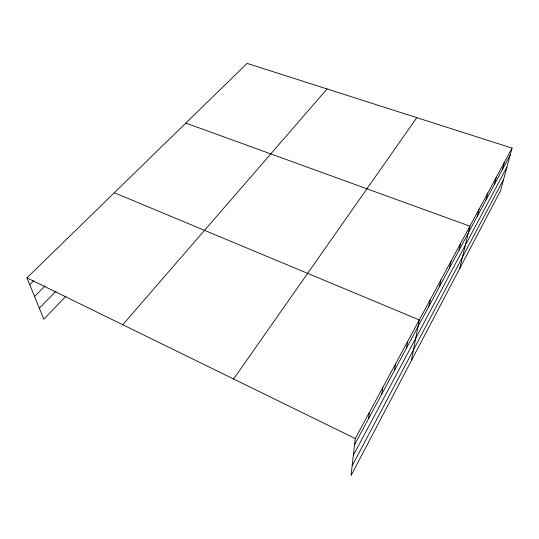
<?xml version="1.0" encoding="UTF-8"?>
<svg xmlns="http://www.w3.org/2000/svg" width="539" height="539" viewBox="0 0 539 539"><rect width="100%" height="100%" fill="white"/><g stroke="black" fill="none" stroke-linecap="round" stroke-linejoin="round"><path stroke-width="0.81" d="M512.05 148.11L355.262 438.544L351.024 475.614L500.556 190.705L512.05 148.11L247.098 63.386L26.95 277.848L43.814 319.236L65.933 296.201M368.535 418.702L369.39 412.369M381.814 393.975L382.811 387.514M394.454 370.455L395.565 363.879M406.494 348.046L407.713 341.376M411.331 360.712L419.295 319.93L114.322 192.733M428.936 306.273L430.344 299.462M439.42 286.768L440.902 279.909M449.438 268.112L450.995 261.213M459.039 250.251L460.656 243.311M459.74 268.469L469.914 226.164L185.834 123.074M477.325 216.206L479.05 209.233M486.043 199.989L487.815 193.009M494.404 184.419L496.217 177.432M502.442 169.462L504.295 162.482M352.142 465.851L503.628 179.312M353.341 455.354L506.896 167.205M354.554 444.722L510.17 155.084M233.582 378.984L416.802 117.657M122.737 324.734L327.058 88.955M39.334 308.241L56.063 291.121M34.55 296.497L45.182 285.825M29.733 284.673L33.829 280.637M26.95 277.848L355.262 438.544"/></g></svg>
